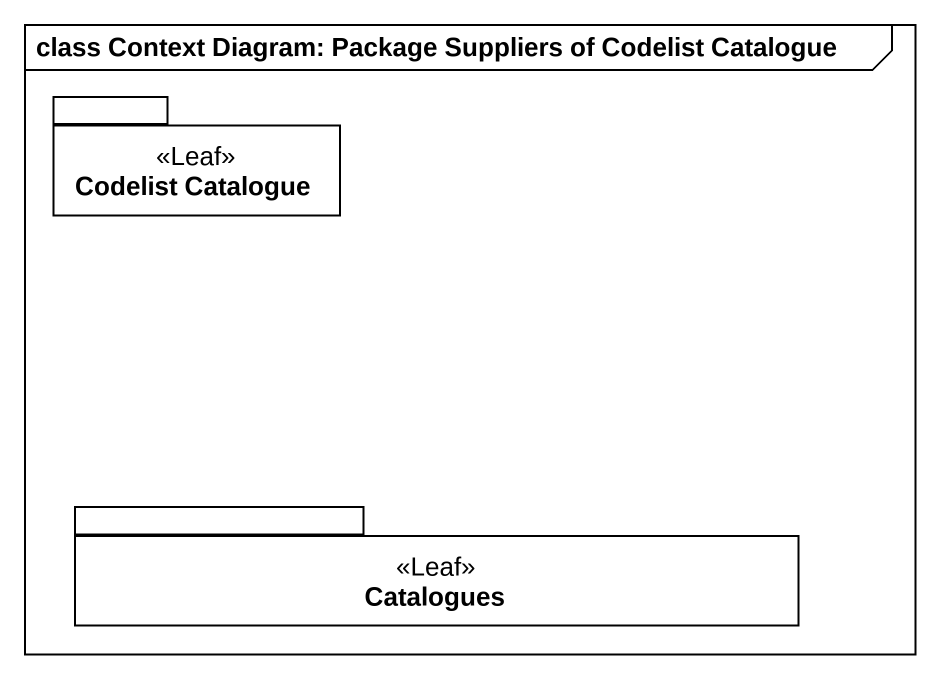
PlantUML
@startuml
mainframe class Context Diagram: Package Suppliers of Codelist Catalogue
package "Codelist Catalogue" as Codelist_Catalogue <<Leaf>> {
}
package Catalogues <<Leaf>> {
}
@enduml
